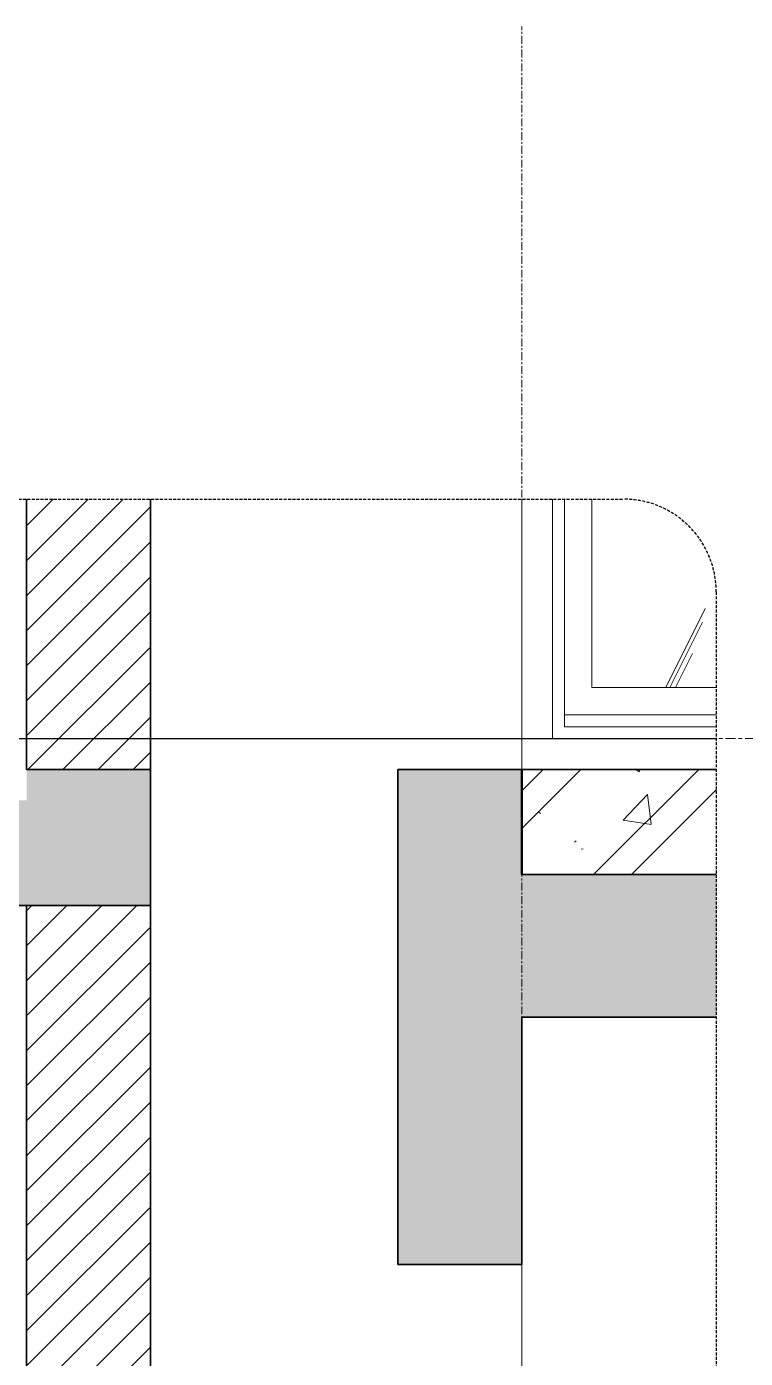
# Model space of a CAD drawing. Header units: millimetres. Extents: x 31499 to 223976, y 3719 to 80291.
# Drawn here: x 67901 to 69062, y 7998 to 10150 of the extents above; entities that cross this region are included whole.
import ezdxf

# ---------------------------------------------------------------- set-up
doc = ezdxf.new("R2010")
doc.units = ezdxf.units.MM
for name, pattern in [('Centre', [31.75, 6.35, -4.7625, 15.875, -4.7625]), ('Grid Line', [22.225, 12.7, -3.175, 3.175, -3.175]), ('Hidden', [7.14375, 4.7625, -2.38125]), ('IMPORT-CENTER _2_', [40.64, 25.4, -5.08, 5.08, -5.08])]:
    doc.linetypes.add(name, pattern=pattern)
for name, color, linetype, lineweight in [('0-5', 170, 'Continuous', 5), ('A-DETL-GENF', 92, 'Continuous', 18), ('A-DETL-GENF-4', 92, 'Hidden', 25), ('A-DETL-GENF-5', 9, 'Continuous', 18), ('A-DETL-MEDM', 33, 'Continuous', 35), ('A-FLOR-FNSH-1', 250, 'Continuous', 35), ('A-FLOR-LEVL-2', 51, 'Centre', 9), ('A-FLOR-PATT-1', 253, 'Continuous', 18), ('A-GLAZ', 151, 'Continuous', 18), ('A-WALL', 113, 'Continuous', 18), ('A-WALL-5', 250, 'Continuous', 35), ('A-WALL-6', 7, 'Continuous', 18), ('A-WALL-PATT-2', 111, 'Continuous', 18), ('G-IMPT', 8, 'Continuous', 18), ('G-IMPT-3', 8, 'IMPORT-CENTER _2_', 18), ('M-EQPM', 50, 'Continuous', 18), ('M-EQPM-1', 50, 'Continuous', 25), ('S-BEAM-3', 130, 'Continuous', 50), ('S-GRID-1', 1, 'Grid Line', 9), ('S-STRS', 31, 'Continuous', 18)]:
    doc.layers.add(name, color=color, linetype=linetype, lineweight=lineweight)
pattern_1 = [(50, (37692.33, 15875), (364.368, -31.878), [38.1, -419.1]), (355, (37692.33, 15875), (-70.486, 382.113), [30.48, -335.28]), (100.451, (37722.7, 15872.34), (293.885, 350.233), [32.38, -356.18]), (46.184, (37692.33, 15976.6), (542.158, -84.086), [57.15, -628.65]), (96.636, (37737.5, 15969.6), (474.805, 494.855), [48.57, -534.27]), (351.184, (37692.33, 15976.6), (474.81, 494.85), [45.72, -502.92]), (21, (37743.13, 15951.2), (303.228, -204.53), [38.1, -419.1]), (326, (37743.13, 15951.2), (123.604, 368.376), [30.48, -335.28]), (71.451, (37768.4, 15934.16), (426.834, 163.843), [32.38, -356.18]), (37.5, (37692.33, 15875), (6.1766, 169.1102), [3.353, -327.863, 3.353, -337.007, -336.55]), (37.5, (37692.33, 15875), (6.1766, 169.1102), [-671.576, 3.353, -333.197]), (7.5, (37692.33, 15875), (133.639, 200.3615), [3.353, -190.703, 3.353, -320.243, -128.27]), (7.5, (37692.33, 15875), (133.639, 200.3615), [-517.652, 3.353, -124.917]), (327.5, (37579.05, 15875), (271.1818, -11.4584), [3.353, -123.647, 3.353, -392.887, -525.78]), (327.5, (37579.05, 15875), (271.1818, -11.4584), [-523.24, 3.353, -522.427]), (317.5, (37528.25, 15875), (296.2585, 50.853), [3.353, -161.747, 3.353, -259.791, -373.38]), (317.5, (37528.25, 15875), (296.2585, 50.853), [-428.244, 3.353, -370.027]), (45, (37692.33, 15875), (-125.7236, 125.7236), []), (45, (37692.33, 16065.5), (-125.7236, 125.7236), [])]
pattern_2 = [(45, (63740.723, 15875), (-28.28427, 28.28427), [])]

# ---------------------------------------------------------------- blocks, each defined once
blk = doc.blocks.new('NCV_TKTC_KET CAU_rvt-3-TKCS_CĂN HỘ LOẠI 2A - MẶT CẮT 2')
at = {"layer": 'A-FLOR-PATT-1'}
h = blk.add_hatch(dxfattribs=at)
h.set_pattern_fill('FP_3', color=256, style=0, pattern_type=2)
h.set_pattern_definition(pattern_1)
h.paths.add_polyline_path([(42967, 8780), (42967, 8950), (42652.6, 8950), (42653, 8780), (42768.2, 8780)])
h = blk.add_hatch(dxfattribs=at)
h.set_pattern_fill('FP_3', color=256, style=0, pattern_type=2)
h.set_pattern_definition(pattern_1)
h.paths.add_polyline_path([(42967, 8780), (42967, 8950), (42652.6, 8950), (42653, 8780), (42768.2, 8780)])
at = {"layer": 'A-FLOR-FNSH-1'}
blk.add_line((42967, 8950), (42652.6, 8950), dxfattribs=at)
at = {"layer": 'S-BEAM-3'}
blk.add_line((42652.6, 8780), (42652.6, 8950), dxfattribs=at)
blk = doc.blocks.new('NCV_TKTC_TANG 3 - 4_rvt-4-TKCS_CĂN HỘ LOẠI 2A - MẶT CẮT 2')
at = {"layer": 'A-WALL-6'}
blk.add_line((41852.6, 8970), (41852.6, 9386.8), dxfattribs=at)
blk = doc.blocks.new('1_FAMILY RVT - W01-WxH 1000x3200-3536800-TKCS_CĂN HỘ LOẠI 2A - MẶT CẮT 2')
at = {"layer": 'A-GLAZ'}
h = blk.add_hatch(dxfattribs=at)
h.set_pattern_fill('FP_10', color=256, style=0, pattern_type=2)
h.set_pattern_definition([(63.435, (38289.09, 15909.78), (-0.0009, 508), [177.488, -958.435]), (63.435, (37781.09, 15909.78), (-0.0009, 508), [177.488, -958.435]), (63.435, (38532.27, 16007.92), (-0.0009, 508), [177.488, -958.435]), (63.435, (38024.27, 16007.92), (-0.0009, 508), [177.488, -958.435]), (63.435, (38495.46, 15973.28), (-0.0009, 508), [177.488, -958.435]), (63.435, (37987.46, 15973.28), (-0.0009, 508), [177.488, -958.435]), (63.435, (38457.94, 16171.7), (-0.0009, 508), [86.267, -1049.655]), (63.435, (37949.94, 16171.7), (-0.0009, 508), [86.267, -1049.655]), (63.435, (38433.4, 16140.98), (-0.0009, 508), [177.488, -958.435]), (63.435, (37925.4, 16140.98), (-0.0009, 508), [177.488, -958.435]), (63.435, (38437.74, 16163.03), (-0.0009, 508), [177.488, -958.435]), (63.435, (37929.74, 16163.03), (-0.0009, 508), [177.488, -958.435]), (63.435, (38232.78, 16066.31), (-0.0009, 508), [177.488, -958.435]), (63.435, (37724.78, 16066.31), (-0.0009, 508), [177.488, -958.435]), (63.435, (38237.11, 16092.3), (-0.0009, 508), [177.488, -958.435]), (63.435, (37729.11, 16092.3), (-0.0009, 508), [177.488, -958.435]), (63.435, (38238.28, 16111.03), (-0.0009, 508), [177.488, -958.435]), (63.435, (37730.28, 16111.03), (-0.0009, 508), [177.488, -958.435])])
h.paths.add_polyline_path([(42817, 9082.6), (42967, 9082.6), (42967, 9236.8), (42961.9, 9275.6), (42946.9, 9311.8), (42923, 9342.9), (42892, 9366.7), (42855.8, 9381.7), (42817, 9386.8), (42766.1, 9386.8), (42766.1, 9082.6)])
for p, q in [((42702.6, 9386.8), (42702.6, 9000)), ((42721.6, 9386.8), (42721.6, 9019)), ((42766.1, 9082.6), (42766.1, 9386.8)), ((42967, 9082.6), (42766.1, 9082.6)), ((42721.6, 9038.1), (42967, 9038.1)), ((42721.6, 9019), (42967, 9019)), ((42967, 9000), (42702.6, 9000))]:
    blk.add_line(p, q, dxfattribs=at)
blk = doc.blocks.new('TKTC_XREF_251221_MB TANG 2-7 - TKTC_XREF_260130_MB TANG 2-5_dwg_$cc-4746802-TKCS_CĂN HỘ LOẠI 2A - MẶT CẮT 2')
at = {"layer": 'G-IMPT-3'}
for p, q in [((42139.2, 5600), (42260.3, 5600)), ((42200.2, 5600), (42199.3, 5600))]:
    blk.add_line(p, q, dxfattribs=at)
at = {"layer": 'M-EQPM'}
for p, q in [((42200.1, 5600), (42199.4, 5600)), ((42199.4, 5600), (42199.7, 5600)), ((42199.7, 5600), (42200.1, 5600)), ((42244.7, 5600), (42244.7, 5600))]:
    blk.add_line(p, q, dxfattribs=at)
blk = doc.blocks.new('TKTC_XREF_251221_MB TANG 2-7 - TKTC_XREF_260130_MB TANG 2-5_dwg_CUM U_DN100-4746799-TKCS_CĂN HỘ LOẠI 2A - MẶT CẮT 2')
at = {"layer": 'G-IMPT'}
for p, q in [((42202, 5600), (42201.2, 5600)), ((42252.6, 5600), (42201.2, 5600)), ((42202, 5600), (42201.3, 5600)), ((42202, 5600), (42201.3, 5600)), ((42253.4, 5600), (42202, 5600)), ((42254.1, 5600), (42257.9, 5600)), ((42254.1, 5600), (42257.9, 5600)), ((42254.8, 5600), (42258.6, 5600)), ((42254.9, 5600), (42258.7, 5600)), ((42257.9, 5600), (42257.9, 5600)), ((42257.9, 5600), (42257.9, 5600)), ((42257.9, 5600), (42257.9, 5600)), ((42258.6, 5600), (42258.6, 5600)), ((42258.6, 5600), (42258.7, 5600)), ((42258.6, 5600), (42258.7, 5600)), ((42258.7, 5600), (42258.7, 5600)), ((42259.4, 5600), (42259.4, 5600)), ((42260.2, 5600), (42260.2, 5600)), ((42260.9, 5600), (42261, 5600)), ((42261.7, 5600), (42261.7, 5600)), ((42262.4, 5600), (42262.5, 5600)), ((42262.9, 5600), (42263.7, 5600)), ((42263.7, 5600), (42263, 5600)), ((42264.5, 5600), (42263.7, 5600)), ((42263.7, 5600), (42264.4, 5600)), ((42263.7, 5600), (42263.7, 5600)), ((42264.4, 5600), (42264.5, 5600))]:
    blk.add_line(p, q, dxfattribs=at)
at = {"layer": 'G-IMPT', "flags": 128}
for points in [[(42252.6, 5600), (42201.3, 5600), (42201.3, 5600)], [(42253.3, 5600), (42202, 5600), (42202, 5600)], [(42254.1, 5600), (42254.1, 5600), (42252.5, 5600), (42252.6, 5600), (42254.1, 5600), (42254.1, 5600)], [(42254.8, 5600), (42254.8, 5600), (42253.3, 5600), (42253.4, 5600), (42254.9, 5600), (42254.9, 5600)], [(42257.9, 5600), (42254.1, 5600), (42254.1, 5600), (42257.9, 5600)], [(42258.7, 5600), (42254.9, 5600), (42254.8, 5600), (42258.6, 5600)], [(42258.6, 5600), (42262.9, 5600), (42263, 5600), (42258.7, 5600)], [(42259.4, 5600), (42263.7, 5600), (42263.7, 5600), (42259.4, 5600)]]:
    blk.add_lwpolyline(points, dxfattribs=at)
blk = doc.blocks.new('TKTC_XREF_251221_MB TANG 2-7 - TKTC_XREF_260130_MB TANG 2-5_dwg_$cc-4746798-TKCS_CĂN HỘ LOẠI 2A - MẶT CẮT 2')
at = {"layer": 'G-IMPT-3'}
for p, q in [((42110.7, 5600), (42263.7, 5600)), ((42187.2, 5600), (42187.1, 5600))]:
    blk.add_line(p, q, dxfattribs=at)
at = {"layer": 'M-EQPM'}
for p, q in [((42187.2, 5600), (42187.1, 5600)), ((42187.1, 5600), (42187.2, 5600)), ((42187.2, 5600), (42187.2, 5600)), ((42244, 5600), (42244, 5600))]:
    blk.add_line(p, q, dxfattribs=at)
blk = doc.blocks.new('TKTC_XREF_251221_MB TANG 2-7 - TKTC_XREF_260130_MB TANG 2-5_dwg_CUM U_DN100-V43-TKCS_CĂN HỘ LOẠI 2A - MẶT CẮT 2')
at = {"layer": 'G-IMPT'}
for p, q in [((42187.1, 5600), (42187.2, 5600)), ((42187.1, 5600), (42187.2, 5600)), ((42187.1, 5600), (42187.2, 5600)), ((42252, 5600), (42187.1, 5600)), ((42252.1, 5600), (42187.2, 5600)), ((42253.9, 5600), (42258.7, 5600)), ((42253.9, 5600), (42258.7, 5600)), ((42254, 5600), (42258.8, 5600)), ((42254, 5600), (42258.8, 5600)), ((42258.7, 5600), (42258.7, 5600)), ((42258.7, 5600), (42258.7, 5600)), ((42258.7, 5600), (42258.7, 5600)), ((42258.8, 5600), (42258.8, 5600)), ((42258.8, 5600), (42258.8, 5600)), ((42258.8, 5600), (42258.8, 5600)), ((42259.6, 5600), (42259.6, 5600)), ((42259.7, 5600), (42259.7, 5600)), ((42261.6, 5600), (42261.6, 5600)), ((42261.7, 5600), (42261.7, 5600)), ((42263.5, 5600), (42263.5, 5600)), ((42263.6, 5600), (42263.6, 5600)), ((42266, 5600), (42265, 5600)), ((42265.1, 5600), (42266, 5600)), ((42266.1, 5600), (42265.2, 5600)), ((42265.2, 5600), (42266.1, 5600)), ((42266, 5600), (42266, 5600)), ((42266.1, 5600), (42266.1, 5600))]:
    blk.add_line(p, q, dxfattribs=at)
at = {"layer": 'G-IMPT', "flags": 128}
for points in [[(42252, 5600), (42187.1, 5600), (42187.1, 5600)], [(42252.1, 5600), (42187.2, 5600), (42187.2, 5600)], [(42253.9, 5600), (42253.9, 5600), (42252, 5600), (42252, 5600), (42253.9, 5600), (42253.9, 5600)], [(42254, 5600), (42254, 5600), (42252.1, 5600), (42252.1, 5600), (42254, 5600), (42254, 5600)], [(42258.7, 5600), (42253.9, 5600), (42253.9, 5600), (42258.7, 5600)], [(42258.8, 5600), (42254, 5600), (42254, 5600), (42258.8, 5600)], [(42259.6, 5600), (42265.1, 5600), (42265, 5600), (42259.6, 5600)], [(42259.7, 5600), (42265.2, 5600), (42265.2, 5600), (42259.7, 5600)]]:
    blk.add_lwpolyline(points, dxfattribs=at)
blk = doc.blocks.new('TKTC_XREF_251221_MB TANG 2-7 - TKTC_XREF_260130_MB TANG 2-5_dwg_$cc-4746795-TKCS_CĂN HỘ LOẠI 2A - MẶT CẮT 2')
at = {"layer": 'G-IMPT-3'}
for p, q in [((42111.5, 5600), (42264.5, 5600)), ((42188, 5600), (42188.1, 5600))]:
    blk.add_line(p, q, dxfattribs=at)
at = {"layer": 'M-EQPM'}
for p, q in [((42188, 5600), (42188, 5600)), ((42188, 5600), (42188.1, 5600)), ((42188.1, 5600), (42188, 5600)), ((42244.9, 5600), (42244.9, 5600))]:
    blk.add_line(p, q, dxfattribs=at)
blk = doc.blocks.new('TKTC_XREF_251221_MB TANG 2-7 - TKTC_XREF_260130_MB TANG 2-5_dwg_$cc-4746801-TKCS_CĂN HỘ LOẠI 2A - MẶT CẮT 2')
at = {"layer": 'G-IMPT-3'}
for p, q in [((42139.6, 5600), (42260.7, 5600)), ((42200.6, 5600), (42199.7, 5600))]:
    blk.add_line(p, q, dxfattribs=at)
at = {"layer": 'M-EQPM'}
for p, q in [((42200.5, 5600), (42199.8, 5600)), ((42199.8, 5600), (42200.1, 5600)), ((42200.1, 5600), (42200.5, 5600)), ((42245.1, 5600), (42245.1, 5600))]:
    blk.add_line(p, q, dxfattribs=at)
blk = doc.blocks.new('TKTC_XREF_251221_MB TANG 2-7 - TKTC_XREF_260130_MB TANG 2-5_dwg_$cc-4746807-TKCS_CĂN HỘ LOẠI 2A - MẶT CẮT 2')
at = {"layer": 'G-IMPT-3'}
for p, q in [((42110.7, 5600), (42263.7, 5600)), ((42187.2, 5600), (42187.1, 5600))]:
    blk.add_line(p, q, dxfattribs=at)
at = {"layer": 'M-EQPM'}
for p, q in [((42187.2, 5600), (42187.1, 5600)), ((42187.1, 5600), (42187.2, 5600)), ((42187.2, 5600), (42187.2, 5600)), ((42244, 5600), (42244, 5600))]:
    blk.add_line(p, q, dxfattribs=at)
blk = doc.blocks.new('TKTC_XREF_251221_MB TANG 2-7 - TKTC_XREF_260130_MB TANG 2-5_dwg_$cc-4746806-TKCS_CĂN HỘ LOẠI 2A - MẶT CẮT 2')
at = {"layer": 'G-IMPT-3'}
for p, q in [((42111.5, 5600), (42264.5, 5600)), ((42188, 5600), (42188.1, 5600))]:
    blk.add_line(p, q, dxfattribs=at)
at = {"layer": 'M-EQPM'}
for p, q in [((42188, 5600), (42188, 5600)), ((42188, 5600), (42188.1, 5600)), ((42188.1, 5600), (42188, 5600)), ((42244.9, 5600), (42244.9, 5600))]:
    blk.add_line(p, q, dxfattribs=at)
blk = doc.blocks.new('TKTC_XREF_251221_MB TANG 2-7 - TKTC_XREF_260130_MB TANG 2-5_dwg_$cc-4746800-TKCS_CĂN HỘ LOẠI 2A - MẶT CẮT 2')
at = {"layer": 'G-IMPT-3'}
for p, q in [((42217.4, 5600), (42096.3, 5600)), ((42156.4, 5600), (42157.3, 5600))]:
    blk.add_line(p, q, dxfattribs=at)
at = {"layer": 'M-EQPM'}
for p, q in [((42111.8, 5600), (42111.8, 5600)), ((42156.8, 5600), (42156.5, 5600)), ((42156.5, 5600), (42157.2, 5600)), ((42157.2, 5600), (42156.8, 5600))]:
    blk.add_line(p, q, dxfattribs=at)
blk = doc.blocks.new('TKTC_XREF_251221_MB TANG 2-7 - TKTC_XREF_260130_MB TANG 2-5_dwg_CUM U_DN100-V51-TKCS_CĂN HỘ LOẠI 2A - MẶT CẮT 2')
at = {"layer": 'G-IMPT'}
for p, q in [((42092.1, 5600), (42092.9, 5600)), ((42092.9, 5600), (42092.1, 5600)), ((42092.1, 5600), (42092.1, 5600)), ((42092.9, 5600), (42093.6, 5600)), ((42093.7, 5600), (42092.9, 5600)), ((42092.9, 5600), (42092.9, 5600)), ((42094.1, 5600), (42094.1, 5600)), ((42094.9, 5600), (42094.9, 5600)), ((42095.6, 5600), (42095.6, 5600)), ((42096.4, 5600), (42096.4, 5600)), ((42097.2, 5600), (42097.2, 5600)), ((42097.9, 5600), (42097.9, 5600)), ((42098, 5600), (42097.9, 5600)), ((42101.7, 5600), (42097.9, 5600)), ((42098, 5600), (42097.9, 5600)), ((42098, 5600), (42098, 5600)), ((42101.7, 5600), (42098, 5600)), ((42098.7, 5600), (42098.7, 5600)), ((42098.7, 5600), (42098.7, 5600)), ((42098.7, 5600), (42098.7, 5600)), ((42102.5, 5600), (42098.7, 5600)), ((42102.5, 5600), (42098.7, 5600)), ((42103.2, 5600), (42154.5, 5600)), ((42104, 5600), (42155.3, 5600)), ((42154.5, 5600), (42155.3, 5600)), ((42154.6, 5600), (42155.3, 5600)), ((42154.6, 5600), (42155.3, 5600))]:
    blk.add_line(p, q, dxfattribs=at)
at = {"layer": 'G-IMPT', "flags": 128}
for points in [[(42097.2, 5600), (42092.9, 5600), (42092.9, 5600), (42097.2, 5600)], [(42097.9, 5600), (42093.7, 5600), (42093.6, 5600), (42097.9, 5600)], [(42097.9, 5600), (42101.7, 5600), (42101.8, 5600), (42098, 5600)], [(42098.7, 5600), (42102.4, 5600), (42102.5, 5600), (42098.7, 5600)], [(42101.8, 5600), (42101.8, 5600), (42103.3, 5600), (42103.2, 5600), (42101.7, 5600), (42101.7, 5600)], [(42102.5, 5600), (42102.5, 5600), (42104, 5600), (42103.9, 5600), (42102.4, 5600), (42102.4, 5600)], [(42103.3, 5600), (42154.6, 5600), (42154.6, 5600)], [(42104, 5600), (42155.3, 5600), (42155.3, 5600)]]:
    blk.add_lwpolyline(points, dxfattribs=at)
blk = doc.blocks.new('TKTC_XREF_251221_MB TANG 2-7 - TKTC_XREF_260130_MB TANG 2-5_dwg_$cc-V52-TKCS_CĂN HỘ LOẠI 2A - MẶT CẮT 2')
at = {"layer": 'G-IMPT-3'}
for p, q in [((42245.9, 5600), (42092.9, 5600)), ((42169.3, 5600), (42169.5, 5600))]:
    blk.add_line(p, q, dxfattribs=at)
at = {"layer": 'M-EQPM'}
for p, q in [((42112.5, 5600), (42112.5, 5600)), ((42169.4, 5600), (42169.4, 5600)), ((42169.4, 5600), (42169.4, 5600)), ((42169.4, 5600), (42169.4, 5600))]:
    blk.add_line(p, q, dxfattribs=at)
blk = doc.blocks.new('TKTC_XREF_251221_MB TANG 2-7 - TKTC_XREF_260130_MB TANG 2-5_dwg_CUM U_DN100-V53-TKCS_CĂN HỘ LOẠI 2A - MẶT CẮT 2')
at = {"layer": 'G-IMPT'}
for p, q in [((42090.5, 5600), (42091.4, 5600)), ((42091.4, 5600), (42090.5, 5600)), ((42090.5, 5600), (42090.5, 5600)), ((42090.6, 5600), (42091.5, 5600)), ((42091.5, 5600), (42090.6, 5600)), ((42090.6, 5600), (42090.6, 5600)), ((42093, 5600), (42093, 5600)), ((42093.1, 5600), (42093.1, 5600)), ((42094.9, 5600), (42094.9, 5600)), ((42095, 5600), (42095, 5600)), ((42096.8, 5600), (42096.8, 5600)), ((42096.9, 5600), (42097, 5600)), ((42097.8, 5600), (42097.8, 5600)), ((42097.8, 5600), (42097.8, 5600)), ((42097.8, 5600), (42097.8, 5600)), ((42102.6, 5600), (42097.8, 5600)), ((42102.6, 5600), (42097.8, 5600)), ((42097.9, 5600), (42097.9, 5600)), ((42097.9, 5600), (42097.9, 5600)), ((42097.9, 5600), (42097.9, 5600)), ((42102.7, 5600), (42097.9, 5600)), ((42102.7, 5600), (42097.9, 5600)), ((42104.5, 5600), (42169.3, 5600)), ((42104.6, 5600), (42169.5, 5600)), ((42169.4, 5600), (42169.3, 5600)), ((42169.5, 5600), (42169.3, 5600)), ((42169.4, 5600), (42169.4, 5600))]:
    blk.add_line(p, q, dxfattribs=at)
at = {"layer": 'G-IMPT', "flags": 128}
for points in [[(42096.8, 5600), (42091.4, 5600), (42091.4, 5600), (42096.8, 5600)], [(42096.9, 5600), (42091.5, 5600), (42091.5, 5600), (42097, 5600)], [(42097.8, 5600), (42102.6, 5600), (42102.6, 5600), (42097.8, 5600)], [(42097.9, 5600), (42102.7, 5600), (42102.7, 5600), (42097.9, 5600)], [(42102.6, 5600), (42102.6, 5600), (42104.5, 5600), (42104.5, 5600), (42102.6, 5600), (42102.6, 5600)], [(42102.7, 5600), (42102.7, 5600), (42104.6, 5600), (42104.6, 5600), (42102.7, 5600), (42102.7, 5600)], [(42104.5, 5600), (42169.3, 5600), (42169.4, 5600)], [(42104.6, 5600), (42169.4, 5600), (42169.4, 5600)]]:
    blk.add_lwpolyline(points, dxfattribs=at)
blk = doc.blocks.new('TKTC_XREF_251221_MB TANG 2-7 - TKTC_XREF_260130_MB TANG 2-5_dwg_$cc-V54-TKCS_CĂN HỘ LOẠI 2A - MẶT CẮT 2')
at = {"layer": 'G-IMPT-3'}
for p, q in [((42245.1, 5600), (42092.1, 5600)), ((42168.6, 5600), (42168.5, 5600))]:
    blk.add_line(p, q, dxfattribs=at)
at = {"layer": 'M-EQPM'}
for p, q in [((42111.7, 5600), (42111.7, 5600)), ((42168.6, 5600), (42168.5, 5600)), ((42168.5, 5600), (42168.6, 5600)), ((42168.6, 5600), (42168.6, 5600))]:
    blk.add_line(p, q, dxfattribs=at)
blk = doc.blocks.new('TKTC_XREF_251221_MB TANG 2-7 - TKTC_XREF_260130_MB TANG 2-5_dwg_$cc-4746805-TKCS_CĂN HỘ LOẠI 2A - MẶT CẮT 2')
at = {"layer": 'G-IMPT-3'}
for p, q in [((42142, 5600), (42262.8, 5600)), ((42202.4, 5600), (42202.4, 5600))]:
    blk.add_line(p, q, dxfattribs=at)
at = {"layer": 'M-EQPM'}
for p, q in [((42202.4, 5600), (42159.7, 5600)), ((42159.7, 5600), (42202.4, 5600)), ((42202.4, 5600), (42192.5, 5600)), ((42192.5, 5600), (42202.4, 5600)), ((42202.4, 5600), (42212.3, 5600)), ((42212.3, 5600), (42202.4, 5600)), ((42247.3, 5600), (42247.3, 5600))]:
    blk.add_line(p, q, dxfattribs=at)
blk = doc.blocks.new('TKTC_XREF_251221_MB TANG 2-7 - TKTC_XREF_260130_MB TANG 2-5_dwg_CUM U_DN100-V55-TKCS_CĂN HỘ LOẠI 2A - MẶT CẮT 2')
at = {"layer": 'G-IMPT'}
for p, q in [((42202.4, 5600), (42155.6, 5600)), ((42155.6, 5600), (42202.4, 5600)), ((42202.4, 5600), (42202.4, 5600)), ((42202.4, 5600), (42202.4, 5600)), ((42253.6, 5600), (42202.4, 5600)), ((42253.6, 5600), (42202.4, 5600)), ((42253.6, 5600), (42202.4, 5600)), ((42253.6, 5600), (42202.4, 5600)), ((42255.1, 5600), (42253.6, 5600)), ((42253.6, 5600), (42255.1, 5600)), ((42255.1, 5600), (42253.6, 5600)), ((42253.6, 5600), (42255.1, 5600)), ((42258.9, 5600), (42255.1, 5600)), ((42255.1, 5600), (42258.9, 5600)), ((42255.1, 5600), (42258.9, 5600)), ((42255.1, 5600), (42258.9, 5600)), ((42258.9, 5600), (42255.1, 5600)), ((42255.1, 5600), (42258.9, 5600)), ((42255.1, 5600), (42258.9, 5600)), ((42255.1, 5600), (42258.9, 5600)), ((42258.9, 5600), (42258.9, 5600)), ((42258.9, 5600), (42258.9, 5600)), ((42259.6, 5600), (42263.9, 5600)), ((42263.9, 5600), (42259.6, 5600)), ((42259.6, 5600), (42263.9, 5600)), ((42263.9, 5600), (42259.6, 5600)), ((42264.7, 5600), (42263.9, 5600)), ((42263.9, 5600), (42264.7, 5600)), ((42264.7, 5600), (42263.9, 5600)), ((42263.9, 5600), (42264.7, 5600))]:
    blk.add_line(p, q, dxfattribs=at)
blk = doc.blocks.new('TKTC_XREF_251221_MB TANG 2-7 - TKTC_XREF_260130_MB TANG 2-5_dwg_$cc-4746797-TKCS_CĂN HỘ LOẠI 2A - MẶT CẮT 2')
at = {"layer": 'G-IMPT-3'}
for p, q in [((42216.9, 5600), (42095.8, 5600)), ((42155.9, 5600), (42156.8, 5600))]:
    blk.add_line(p, q, dxfattribs=at)
at = {"layer": 'M-EQPM'}
for p, q in [((42111.4, 5600), (42111.4, 5600)), ((42156.4, 5600), (42156, 5600)), ((42156, 5600), (42156.7, 5600)), ((42156.7, 5600), (42156.4, 5600))]:
    blk.add_line(p, q, dxfattribs=at)
blk = doc.blocks.new('TKTC_XREF_251221_MB TANG 2-7 - TKTC_XREF_260130_MB TANG 2-5_dwg_$cc-V56-TKCS_CĂN HỘ LOẠI 2A - MẶT CẮT 2')
at = {"layer": 'G-IMPT-3'}
for p, q in [((42137.8, 5600), (42258.9, 5600)), ((42198.8, 5600), (42198, 5600))]:
    blk.add_line(p, q, dxfattribs=at)
at = {"layer": 'M-EQPM'}
for p, q in [((42198.7, 5600), (42198.1, 5600)), ((42198.1, 5600), (42198.4, 5600)), ((42198.4, 5600), (42198.7, 5600)), ((42243.4, 5600), (42243.4, 5600))]:
    blk.add_line(p, q, dxfattribs=at)
blk = doc.blocks.new('TKTC_XREF_251221_MB TANG 2-7 - TKTC_XREF_260130_MB TANG 2-5_dwg_CUM U_DN100-V57-TKCS_CĂN HỘ LOẠI 2A - MẶT CẮT 2')
at = {"layer": 'G-IMPT'}
for p, q in [((42200.6, 5600), (42199.9, 5600)), ((42251.2, 5600), (42199.9, 5600)), ((42200.6, 5600), (42200, 5600)), ((42200.6, 5600), (42200, 5600)), ((42252, 5600), (42200.6, 5600)), ((42252.8, 5600), (42256.6, 5600)), ((42252.8, 5600), (42256.6, 5600)), ((42253.4, 5600), (42257.2, 5600)), ((42253.5, 5600), (42257.3, 5600)), ((42256.5, 5600), (42256.6, 5600)), ((42256.6, 5600), (42256.6, 5600)), ((42256.6, 5600), (42256.6, 5600)), ((42257.2, 5600), (42257.2, 5600)), ((42257.2, 5600), (42257.3, 5600)), ((42257.3, 5600), (42257.3, 5600)), ((42257.3, 5600), (42257.4, 5600)), ((42258, 5600), (42258, 5600)), ((42258.9, 5600), (42258.9, 5600)), ((42259.5, 5600), (42259.6, 5600)), ((42260.4, 5600), (42260.4, 5600)), ((42261.1, 5600), (42261.1, 5600)), ((42262.4, 5600), (42261.6, 5600)), ((42261.6, 5600), (42262.4, 5600)), ((42263.1, 5600), (42262.3, 5600)), ((42262.3, 5600), (42263, 5600)), ((42262.4, 5600), (42262.4, 5600)), ((42263, 5600), (42263.1, 5600))]:
    blk.add_line(p, q, dxfattribs=at)
at = {"layer": 'G-IMPT', "flags": 128}
for points in [[(42251.3, 5600), (42200, 5600), (42200, 5600)], [(42251.9, 5600), (42200.6, 5600), (42200.6, 5600)], [(42252.8, 5600), (42252.7, 5600), (42251.2, 5600), (42251.3, 5600), (42252.8, 5600), (42252.8, 5600)], [(42253.4, 5600), (42253.4, 5600), (42251.9, 5600), (42252, 5600), (42253.5, 5600), (42253.5, 5600)], [(42256.6, 5600), (42252.8, 5600), (42252.8, 5600), (42256.5, 5600)], [(42257.3, 5600), (42253.5, 5600), (42253.4, 5600), (42257.2, 5600)], [(42257.3, 5600), (42261.6, 5600), (42261.6, 5600), (42257.3, 5600)], [(42258, 5600), (42262.3, 5600), (42262.3, 5600), (42258, 5600)]]:
    blk.add_lwpolyline(points, dxfattribs=at)
blk = doc.blocks.new('TKTC_XREF_251221_MB TANG 2-7 - TKTC_XREF_260130_MB TANG 2-5_dwg_$cc-V58-TKCS_CĂN HỘ LOẠI 2A - MẶT CẮT 2')
at = {"layer": 'G-IMPT-3'}
for p, q in [((42111.9, 5600), (42264.9, 5600)), ((42188.4, 5600), (42188.4, 5600))]:
    blk.add_line(p, q, dxfattribs=at)
at = {"layer": 'M-EQPM'}
for p, q in [((42188.4, 5600), (42134.4, 5600)), ((42134.4, 5600), (42188.4, 5600)), ((42188.4, 5600), (42175.9, 5600)), ((42175.9, 5600), (42188.4, 5600)), ((42188.4, 5600), (42201, 5600)), ((42201, 5600), (42188.4, 5600)), ((42245.3, 5600), (42245.3, 5600))]:
    blk.add_line(p, q, dxfattribs=at)
blk = doc.blocks.new('TKTC_XREF_251221_MB TANG 2-7 - TKTC_XREF_260130_MB TANG 2-5_dwg_CUM U_DN100-V59-TKCS_CĂN HỘ LOẠI 2A - MẶT CẮT 2')
at = {"layer": 'G-IMPT'}
for p, q in [((42188.4, 5600), (42121.3, 5600)), ((42121.3, 5600), (42188.4, 5600)), ((42188.4, 5600), (42129.1, 5600)), ((42129.1, 5600), (42188.4, 5600)), ((42188.4, 5600), (42188.4, 5600)), ((42253.3, 5600), (42188.4, 5600)), ((42253.3, 5600), (42188.4, 5600)), ((42253.3, 5600), (42188.4, 5600)), ((42253.3, 5600), (42188.4, 5600)), ((42255.2, 5600), (42253.3, 5600)), ((42253.3, 5600), (42255.2, 5600)), ((42255.2, 5600), (42253.3, 5600)), ((42253.3, 5600), (42255.2, 5600)), ((42260, 5600), (42255.2, 5600)), ((42255.2, 5600), (42260, 5600)), ((42255.2, 5600), (42260, 5600)), ((42255.2, 5600), (42260, 5600)), ((42260, 5600), (42255.2, 5600)), ((42255.2, 5600), (42260, 5600)), ((42255.2, 5600), (42260, 5600)), ((42255.2, 5600), (42260, 5600)), ((42260, 5600), (42260, 5600)), ((42260, 5600), (42260, 5600)), ((42260.9, 5600), (42266.4, 5600)), ((42266.4, 5600), (42260.9, 5600)), ((42260.9, 5600), (42266.4, 5600)), ((42266.4, 5600), (42260.9, 5600)), ((42267.3, 5600), (42266.4, 5600)), ((42266.4, 5600), (42267.3, 5600)), ((42267.3, 5600), (42266.4, 5600)), ((42266.4, 5600), (42267.3, 5600))]:
    blk.add_line(p, q, dxfattribs=at)
blk = doc.blocks.new('TKTC_XREF_251221_MB TANG 2-7 - TKTC_XREF_260130_MB TANG 2-5_dwg_$cc-V60-TKCS_CĂN HỘ LOẠI 2A - MẶT CẮT 2')
at = {"layer": 'G-IMPT-3'}
for p, q in [((42112.4, 5600), (42265.5, 5600)), ((42188.9, 5600), (42188.9, 5600))]:
    blk.add_line(p, q, dxfattribs=at)
at = {"layer": 'M-EQPM'}
for p, q in [((42188.9, 5600), (42134.9, 5600)), ((42134.9, 5600), (42188.9, 5600)), ((42188.9, 5600), (42176.4, 5600)), ((42176.4, 5600), (42188.9, 5600)), ((42188.9, 5600), (42201.5, 5600)), ((42201.5, 5600), (42188.9, 5600)), ((42245.8, 5600), (42245.8, 5600))]:
    blk.add_line(p, q, dxfattribs=at)
blk = doc.blocks.new('TKTC_XREF_251221_MB TANG 2-7 - TKTC_XREF_260130_MB TANG 2-5_dwg_$cc-V61-TKCS_CĂN HỘ LOẠI 2A - MẶT CẮT 2')
at = {"layer": 'G-IMPT-3'}
for p, q in [((42139.6, 5600), (42260.7, 5600)), ((42200.6, 5600), (42199.8, 5600))]:
    blk.add_line(p, q, dxfattribs=at)
at = {"layer": 'M-EQPM'}
for p, q in [((42200.5, 5600), (42199.9, 5600)), ((42199.9, 5600), (42200.2, 5600)), ((42200.2, 5600), (42200.5, 5600)), ((42245.2, 5600), (42245.2, 5600))]:
    blk.add_line(p, q, dxfattribs=at)
blk = doc.blocks.new('TKTC_XREF_251221_MB TANG 2-7 - TKTC_XREF_251221_MB TANG 2-7-V62-TKCS_CĂN HỘ LOẠI 2A - MẶT CẮT 2')
at = {"layer": 'M-EQPM'}
for p, q in [((42103.5, 9000), (42054.3, 9000)), ((42054.3, 9000), (42103.5, 9000)), ((42103.6, 9000), (42054.4, 9000)), ((42054.4, 9000), (42103.6, 9000)), ((42253.1, 9000), (42302.2, 9000)), ((42302.2, 9000), (42253.1, 9000)), ((42253.1, 9000), (42302.2, 9000)), ((42302.2, 9000), (42253.1, 9000)), ((42253.7, 9000), (42302.8, 9000)), ((42302.8, 9000), (42253.7, 9000)), ((42253.8, 9000), (42303.6, 9000)), ((42303.6, 9000), (42253.8, 9000))]:
    blk.add_line(p, q, dxfattribs=at)
at = {"layer": 'M-EQPM-1'}
blk.add_line((33652.6, 9000), (42967, 9000), dxfattribs=at)
for name, p in [('TKTC_XREF_251221_MB TANG 2-7 - TKTC_XREF_260130_MB TANG 2-5_dwg_CUM U_DN100-V53-TKCS_CĂN HỘ LOẠI 2A - MẶT CẮT 2', (-0.8, 3400)), ('TKTC_XREF_251221_MB TANG 2-7 - TKTC_XREF_260130_MB TANG 2-5_dwg_CUM U_DN100-V53-TKCS_CĂN HỘ LOẠI 2A - MẶT CẮT 2', (0, 3400)), ('TKTC_XREF_251221_MB TANG 2-7 - TKTC_XREF_260130_MB TANG 2-5_dwg_CUM U_DN100-V51-TKCS_CĂN HỘ LOẠI 2A - MẶT CẮT 2', (-0.5, 3400)), ('TKTC_XREF_251221_MB TANG 2-7 - TKTC_XREF_260130_MB TANG 2-5_dwg_CUM U_DN100-V51-TKCS_CĂN HỘ LOẠI 2A - MẶT CẮT 2', (0, 3400)), ('TKTC_XREF_251221_MB TANG 2-7 - TKTC_XREF_260130_MB TANG 2-5_dwg_$cc-V54-TKCS_CĂN HỘ LOẠI 2A - MẶT CẮT 2', (0, 3400)), ('TKTC_XREF_251221_MB TANG 2-7 - TKTC_XREF_260130_MB TANG 2-5_dwg_$cc-V52-TKCS_CĂN HỘ LOẠI 2A - MẶT CẮT 2', (0, 3400)), ('TKTC_XREF_251221_MB TANG 2-7 - TKTC_XREF_260130_MB TANG 2-5_dwg_$cc-4746797-TKCS_CĂN HỘ LOẠI 2A - MẶT CẮT 2', (0, 3400)), ('TKTC_XREF_251221_MB TANG 2-7 - TKTC_XREF_260130_MB TANG 2-5_dwg_$cc-4746800-TKCS_CĂN HỘ LOẠI 2A - MẶT CẮT 2', (0, 3400)), ('TKTC_XREF_251221_MB TANG 2-7 - TKTC_XREF_260130_MB TANG 2-5_dwg_$cc-4746798-TKCS_CĂN HỘ LOẠI 2A - MẶT CẮT 2', (0, 3400)), ('TKTC_XREF_251221_MB TANG 2-7 - TKTC_XREF_260130_MB TANG 2-5_dwg_$cc-4746807-TKCS_CĂN HỘ LOẠI 2A - MẶT CẮT 2', (0, 3400)), ('TKTC_XREF_251221_MB TANG 2-7 - TKTC_XREF_260130_MB TANG 2-5_dwg_$cc-4746798-TKCS_CĂN HỘ LOẠI 2A - MẶT CẮT 2', (0.6, 3400)), ('TKTC_XREF_251221_MB TANG 2-7 - TKTC_XREF_260130_MB TANG 2-5_dwg_$cc-4746795-TKCS_CĂN HỘ LOẠI 2A - MẶT CẮT 2', (0, 3400)), ('TKTC_XREF_251221_MB TANG 2-7 - TKTC_XREF_260130_MB TANG 2-5_dwg_$cc-4746806-TKCS_CĂN HỘ LOẠI 2A - MẶT CẮT 2', (0, 3400)), ('TKTC_XREF_251221_MB TANG 2-7 - TKTC_XREF_260130_MB TANG 2-5_dwg_$cc-V58-TKCS_CĂN HỘ LOẠI 2A - MẶT CẮT 2', (0, 3400)), ('TKTC_XREF_251221_MB TANG 2-7 - TKTC_XREF_260130_MB TANG 2-5_dwg_$cc-4746795-TKCS_CĂN HỘ LOẠI 2A - MẶT CẮT 2', (0.6, 3400)), ('TKTC_XREF_251221_MB TANG 2-7 - TKTC_XREF_260130_MB TANG 2-5_dwg_$cc-V60-TKCS_CĂN HỘ LOẠI 2A - MẶT CẮT 2', (0, 3400)), ('TKTC_XREF_251221_MB TANG 2-7 - TKTC_XREF_260130_MB TANG 2-5_dwg_CUM U_DN100-V59-TKCS_CĂN HỘ LOẠI 2A - MẶT CẮT 2', (0, 3400)), ('TKTC_XREF_251221_MB TANG 2-7 - TKTC_XREF_260130_MB TANG 2-5_dwg_CUM U_DN100-V59-TKCS_CĂN HỘ LOẠI 2A - MẶT CẮT 2', (0.5, 3400)), ('TKTC_XREF_251221_MB TANG 2-7 - TKTC_XREF_260130_MB TANG 2-5_dwg_$cc-V56-TKCS_CĂN HỘ LOẠI 2A - MẶT CẮT 2', (0, 3400)), ('TKTC_XREF_251221_MB TANG 2-7 - TKTC_XREF_260130_MB TANG 2-5_dwg_$cc-4746802-TKCS_CĂN HỘ LOẠI 2A - MẶT CẮT 2', (0, 3400)), ('TKTC_XREF_251221_MB TANG 2-7 - TKTC_XREF_260130_MB TANG 2-5_dwg_$cc-4746802-TKCS_CĂN HỘ LOẠI 2A - MẶT CẮT 2', (0, 3400)), ('TKTC_XREF_251221_MB TANG 2-7 - TKTC_XREF_260130_MB TANG 2-5_dwg_$cc-4746801-TKCS_CĂN HỘ LOẠI 2A - MẶT CẮT 2', (0, 3400)), ('TKTC_XREF_251221_MB TANG 2-7 - TKTC_XREF_260130_MB TANG 2-5_dwg_$cc-4746801-TKCS_CĂN HỘ LOẠI 2A - MẶT CẮT 2', (0, 3400)), ('TKTC_XREF_251221_MB TANG 2-7 - TKTC_XREF_260130_MB TANG 2-5_dwg_$cc-V61-TKCS_CĂN HỘ LOẠI 2A - MẶT CẮT 2', (0, 3400)), ('TKTC_XREF_251221_MB TANG 2-7 - TKTC_XREF_260130_MB TANG 2-5_dwg_$cc-4746802-TKCS_CĂN HỘ LOẠI 2A - MẶT CẮT 2', (0.6, 3400)), ('TKTC_XREF_251221_MB TANG 2-7 - TKTC_XREF_260130_MB TANG 2-5_dwg_$cc-4746801-TKCS_CĂN HỘ LOẠI 2A - MẶT CẮT 2', (0.6, 3400)), ('TKTC_XREF_251221_MB TANG 2-7 - TKTC_XREF_260130_MB TANG 2-5_dwg_$cc-4746805-TKCS_CĂN HỘ LOẠI 2A - MẶT CẮT 2', (0, 3400)), ('TKTC_XREF_251221_MB TANG 2-7 - TKTC_XREF_260130_MB TANG 2-5_dwg_CUM U_DN100-V55-TKCS_CĂN HỘ LOẠI 2A - MẶT CẮT 2', (0, 3400)), ('TKTC_XREF_251221_MB TANG 2-7 - TKTC_XREF_260130_MB TANG 2-5_dwg_CUM U_DN100-V43-TKCS_CĂN HỘ LOẠI 2A - MẶT CẮT 2', (0, 3400)), ('TKTC_XREF_251221_MB TANG 2-7 - TKTC_XREF_260130_MB TANG 2-5_dwg_CUM U_DN100-V43-TKCS_CĂN HỘ LOẠI 2A - MẶT CẮT 2', (0, 3400)), ('TKTC_XREF_251221_MB TANG 2-7 - TKTC_XREF_260130_MB TANG 2-5_dwg_CUM U_DN100-V43-TKCS_CĂN HỘ LOẠI 2A - MẶT CẮT 2', (0.6, 3400)), ('TKTC_XREF_251221_MB TANG 2-7 - TKTC_XREF_260130_MB TANG 2-5_dwg_CUM U_DN100-V43-TKCS_CĂN HỘ LOẠI 2A - MẶT CẮT 2', (0.8, 3400)), ('TKTC_XREF_251221_MB TANG 2-7 - TKTC_XREF_260130_MB TANG 2-5_dwg_CUM U_DN100-V43-TKCS_CĂN HỘ LOẠI 2A - MẶT CẮT 2', (0.8, 3400)), ('TKTC_XREF_251221_MB TANG 2-7 - TKTC_XREF_260130_MB TANG 2-5_dwg_CUM U_DN100-V43-TKCS_CĂN HỘ LOẠI 2A - MẶT CẮT 2', (1.4, 3400)), ('TKTC_XREF_251221_MB TANG 2-7 - TKTC_XREF_260130_MB TANG 2-5_dwg_CUM U_DN100-V57-TKCS_CĂN HỘ LOẠI 2A - MẶT CẮT 2', (0, 3400)), ('TKTC_XREF_251221_MB TANG 2-7 - TKTC_XREF_260130_MB TANG 2-5_dwg_CUM U_DN100-4746799-TKCS_CĂN HỘ LOẠI 2A - MẶT CẮT 2', (0, 3400)), ('TKTC_XREF_251221_MB TANG 2-7 - TKTC_XREF_260130_MB TANG 2-5_dwg_CUM U_DN100-4746799-TKCS_CĂN HỘ LOẠI 2A - MẶT CẮT 2', (0, 3400)), ('TKTC_XREF_251221_MB TANG 2-7 - TKTC_XREF_260130_MB TANG 2-5_dwg_CUM U_DN100-4746799-TKCS_CĂN HỘ LOẠI 2A - MẶT CẮT 2', (0.4, 3400)), ('TKTC_XREF_251221_MB TANG 2-7 - TKTC_XREF_260130_MB TANG 2-5_dwg_CUM U_DN100-4746799-TKCS_CĂN HỘ LOẠI 2A - MẶT CẮT 2', (0.4, 3400)), ('TKTC_XREF_251221_MB TANG 2-7 - TKTC_XREF_260130_MB TANG 2-5_dwg_CUM U_DN100-4746799-TKCS_CĂN HỘ LOẠI 2A - MẶT CẮT 2', (0.6, 3400)), ('TKTC_XREF_251221_MB TANG 2-7 - TKTC_XREF_260130_MB TANG 2-5_dwg_CUM U_DN100-V57-TKCS_CĂN HỘ LOẠI 2A - MẶT CẮT 2', (1.8, 3400)), ('TKTC_XREF_251221_MB TANG 2-7 - TKTC_XREF_260130_MB TANG 2-5_dwg_CUM U_DN100-4746799-TKCS_CĂN HỘ LOẠI 2A - MẶT CẮT 2', (1, 3400))]:
    blk.add_blockref(name, p)
at = {"extrusion": (0, 0, -1)}
for name, p in [('TKTC_XREF_251221_MB TANG 2-7 - TKTC_XREF_260130_MB TANG 2-5_dwg_CUM U_DN100-V43-TKCS_CĂN HỘ LOẠI 2A - MẶT CẮT 2', (-84355.8, 3400)), ('TKTC_XREF_251221_MB TANG 2-7 - TKTC_XREF_260130_MB TANG 2-5_dwg_CUM U_DN100-V43-TKCS_CĂN HỘ LOẠI 2A - MẶT CẮT 2', (-84356.6, 3400)), ('TKTC_XREF_251221_MB TANG 2-7 - TKTC_XREF_260130_MB TANG 2-5_dwg_CUM U_DN100-4746799-TKCS_CĂN HỘ LOẠI 2A - MẶT CẮT 2', (-84356.2, 3400)), ('TKTC_XREF_251221_MB TANG 2-7 - TKTC_XREF_260130_MB TANG 2-5_dwg_$cc-4746806-TKCS_CĂN HỘ LOẠI 2A - MẶT CẮT 2', (-84356.6, 3400)), ('TKTC_XREF_251221_MB TANG 2-7 - TKTC_XREF_260130_MB TANG 2-5_dwg_CUM U_DN100-4746799-TKCS_CĂN HỘ LOẠI 2A - MẶT CẮT 2', (-84356.6, 3400)), ('TKTC_XREF_251221_MB TANG 2-7 - TKTC_XREF_260130_MB TANG 2-5_dwg_$cc-4746807-TKCS_CĂN HỘ LOẠI 2A - MẶT CẮT 2', (-84356.6, 3400)), ('TKTC_XREF_251221_MB TANG 2-7 - TKTC_XREF_260130_MB TANG 2-5_dwg_$cc-4746801-TKCS_CĂN HỘ LOẠI 2A - MẶT CẮT 2', (-84356.6, 3400)), ('TKTC_XREF_251221_MB TANG 2-7 - TKTC_XREF_260130_MB TANG 2-5_dwg_$cc-4746802-TKCS_CĂN HỘ LOẠI 2A - MẶT CẮT 2', (-84356.6, 3400))]:
    blk.add_blockref(name, p, dxfattribs=at)
blk = doc.blocks.new('BORDER VIEW - BORDER VIEW-3699670-TKCS_CĂN HỘ LOẠI 2A - MẶT CẮT 2')
at = {"layer": 'A-DETL-GENF-4'}
for p, q in [((33502.6, 9386.8), (42817, 9386.8)), ((42967, 9236.8), (42967, 5090))]:
    blk.add_line(p, q, dxfattribs=at)
blk.add_arc((42817, 9236.8), 150, 0, 90, dxfattribs=at)

msp = doc.modelspace()

# ---------------------------------------------------------------- hatches: boundary and pattern name
at = {"layer": 'A-DETL-GENF-5'}
h = msp.add_hatch(dxfattribs=at)
h.set_pattern_fill('FP_3', color=256, style=0, pattern_type=2)
h.set_pattern_definition([(50, (63740.72, 15875), (364.368, -31.878), [38.1, -419.1]), (355, (63740.72, 15875), (-70.486, 382.113), [30.48, -335.28]), (100.451, (63771.1, 15872.34), (293.885, 350.233), [32.38, -356.18]), (46.184, (63740.72, 15976.6), (542.158, -84.086), [57.15, -628.65]), (96.636, (63785.9, 15969.6), (474.805, 494.855), [48.57, -534.27]), (351.184, (63740.7, 15976.6), (474.81, 494.85), [45.72, -502.92]), (21, (63791.52, 15951.2), (303.2285, -204.5305), [38.1, -419.1]), (326, (63791.52, 15951.2), (123.604, 368.376), [30.48, -335.28]), (71.451, (63816.8, 15934.16), (426.834, 163.843), [32.38, -356.18]), (37.5, (63740.72, 15875), (6.1766, 169.1102), [3.353, -327.863, 3.353, -337.007, -336.55]), (37.5, (63740.72, 15875), (6.1766, 169.1102), [-671.576, 3.353, -333.197]), (7.5, (63740.72, 15875), (133.639, 200.3615), [3.353, -190.703, 3.353, -320.243, -128.27]), (7.5, (63740.72, 15875), (133.639, 200.3615), [-517.652, 3.353, -124.917]), (327.5, (63627.44, 15875), (271.1818, -11.4584), [3.353, -123.647, 3.353, -392.887, -525.78]), (327.5, (63627.44, 15875), (271.1818, -11.4584), [-523.24, 3.353, -522.427]), (317.5, (63576.64, 15875), (296.2585, 50.853), [3.353, -161.747, 3.353, -259.791, -373.38]), (317.5, (63576.64, 15875), (296.2585, 50.853), [-428.244, 3.353, -370.027]), (45, (63740.72, 15875), (-125.7236, 125.7236), []), (45, (63740.72, 16065.5), (-125.7236, 125.7236), [])])
h.paths.add_polyline_path([(68526, 4940), (68701, 4940), (68701, 5150), (69015.4, 5150), (69015.4, 5380), (68701, 5380), (68700.6, 5550), (68501, 5550), (68501, 4940)])
h.paths.add_polyline_path([(64035.1, 4940), (64301, 4940), (64301, 5330), (68101, 5330), (68101, 5550), (67901, 5550), (67901, 5500), (64201, 5500), (64201, 5550), (59701, 5550), (59701, 4950), (60001, 4950), (60001, 5380), (64001, 5380), (64001, 4940)])
h.paths.add_polyline_path([(63062.9, 7810), (63091, 7810), (63091, 7920), (63011, 7920), (63011, 7810)])
h.paths.add_polyline_path([(68701.4, 8150), (68701.4, 8550), (69015.4, 8550), (69015.4, 8780), (68701, 8780), (68701, 8950), (68501, 8950), (68501, 8150), (68701, 8150)])
h.paths.add_polyline_path([(64101, 8350), (64301, 8350), (64301, 8730), (68101, 8730), (68101, 8950), (67901, 8950), (67901, 8900), (64201, 8900), (64201, 8950), (59701, 8950), (59701, 8350), (60001, 8350), (60001, 8785), (64001, 8785), (64001, 8350), (64091, 8350)])
at = {"layer": 'A-WALL-PATT-2'}
h = msp.add_hatch(dxfattribs=at)
h.set_pattern_fill('FP_8', color=256, style=0, pattern_type=2)
h.set_pattern_definition(pattern_2)
h.paths.add_polyline_path([(67901, 8950), (68101, 8950), (68101, 9386.8), (67901, 9386.8), (67901, 9000)])
h = msp.add_hatch(dxfattribs=at)
h.set_pattern_fill('FP_8', color=256, style=0, pattern_type=2)
h.set_pattern_definition(pattern_2)
h.paths.add_polyline_path([(67901, 5550), (68101, 5550), (68101, 8730), (67901, 8730), (67901, 5600)])

# ---------------------------------------------------------------- linework, layer by layer
at = {"layer": 'A-DETL-MEDM'}
for p, q in [((68101, 8950), (67901, 8950)), ((68101, 8730), (68101, 8950)), ((68701, 8950), (68501, 8950)), ((68501, 8950), (68501, 8150)), ((68701, 8780), (68701, 8950)), ((69015.4, 8780), (68701, 8780)), ((64301, 8730), (68101, 8730)), ((68701.4, 8150), (68701.4, 8550)), ((68701.4, 8550), (69015.4, 8550)), ((68501, 8150), (68701.4, 8150))]:
    msp.add_line(p, q, dxfattribs=at)
at = {"layer": 'A-FLOR-LEVL-2'}
msp.add_line((59018.2, 9000), (69624, 9000), dxfattribs=at)
at = {"layer": 'A-WALL'}
for p, q in [((68701, 9000), (68701, 9386.8)), ((68751, 9000), (68751, 9386.8)), ((69015.4, 9000), (68101, 9000)), ((68101, 9000), (68751, 9000)), ((68701, 8950), (68701, 9000)), ((68701, 5600), (68701, 8150))]:
    msp.add_line(p, q, dxfattribs=at)
at = {"layer": 'A-WALL-5'}
for p, q in [((67901, 9386.8), (67901, 8950)), ((68101, 8950), (68101, 9386.8)), ((67901, 8730), (67901, 5550)), ((68101, 5550), (68101, 8730))]:
    msp.add_line(p, q, dxfattribs=at)
at = {"layer": 'S-GRID-1'}
for p, q in [((68701, 8900.2), (68701, 10150.2)), ((68701, 5420.8), (68701, 8900.2))]:
    msp.add_line(p, q, dxfattribs=at)
at = {"layer": 'S-STRS'}
for p, q in [((68701.4, 8059), (68701.4, 8150)), ((68701.4, 7870.1), (68701.4, 8059))]:
    msp.add_line(p, q, dxfattribs=at)

# ---------------------------------------------------------------- block references
at = {"layer": '0-5'}
for name in ['NCV_TKTC_TANG 3 - 4_rvt-4-TKCS_CĂN HỘ LOẠI 2A - MẶT CẮT 2', 'NCV_TKTC_KET CAU_rvt-3-TKCS_CĂN HỘ LOẠI 2A - MẶT CẮT 2']:
    msp.add_blockref(name, (26048.4, 0), dxfattribs=at)
at = {"layer": 'A-DETL-GENF'}
msp.add_blockref('BORDER VIEW - BORDER VIEW-3699670-TKCS_CĂN HỘ LOẠI 2A - MẶT CẮT 2', (26048.4, 0), dxfattribs=at)
at = {"layer": 'A-GLAZ'}
msp.add_blockref('1_FAMILY RVT - W01-WxH 1000x3200-3536800-TKCS_CĂN HỘ LOẠI 2A - MẶT CẮT 2', (26048.4, 0), dxfattribs=at)
at = {"layer": 'M-EQPM'}
msp.add_blockref('TKTC_XREF_251221_MB TANG 2-7 - TKTC_XREF_251221_MB TANG 2-7-V62-TKCS_CĂN HỘ LOẠI 2A - MẶT CẮT 2', (26048.4, 0), dxfattribs=at)

doc.saveas('drawing.dxf')
